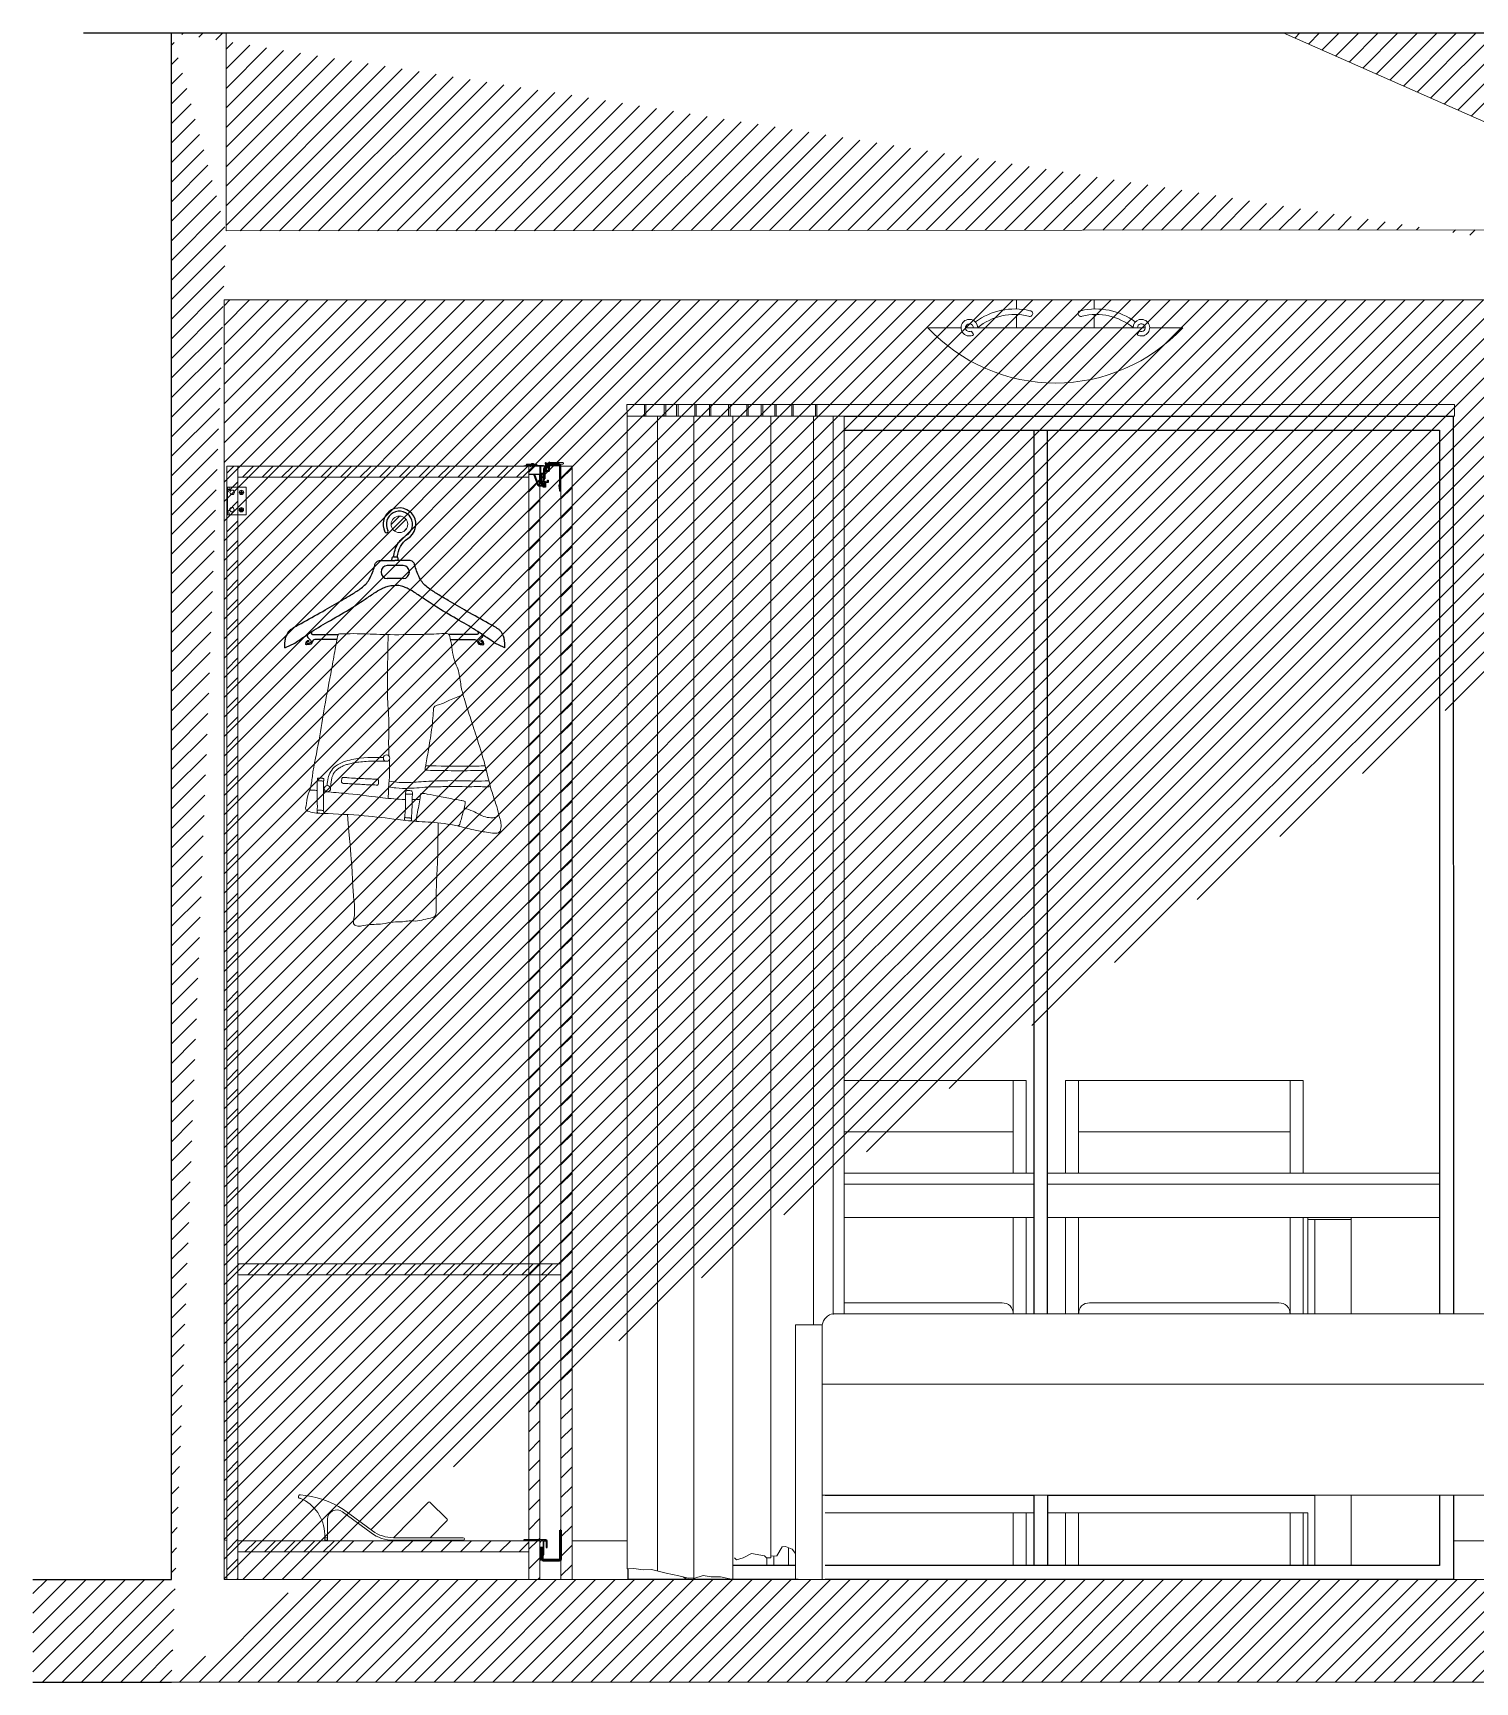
# Model space of a CAD drawing. Header units: inches. Extents: x 342 to 2540, y 601 to 2289.
# Drawn here: x 1249.9 to 1510.2, y 625.8 to 923.5 of the extents above; entities that cross this region are included whole.
import ezdxf

# ---------------------------------------------------------------- set-up
doc = ezdxf.new("R2010")
doc.units = ezdxf.units.IN
doc.header["$MEASUREMENT"] = 0
doc.layers.get('0').update_dxf_attribs({"color": 140})
for name, color, linetype, lineweight in [('A-DETL-MBND', 140, 'Continuous', 18), ('A-FURN', 8, 'Continuous', 18), ('battiscopa e pavimento', 6, 'Continuous', 13)]:
    doc.layers.add(name, color=color, linetype=linetype, lineweight=lineweight)
doc.layers.add('FINESTRE', color=4, linetype='Continuous')
pattern_1 = [(45, (-1029.14, -214.8806), (-1.767767, 1.767767), [])]

# ---------------------------------------------------------------- blocks, each defined once
blk = doc.blocks.new('cruccia 4521')
at = {"layer": '', "color": 0}
for p, q in [((5.6079, 81.3177), (5.5789, 81.3177)), ((5.6079, 81.2941), (5.5789, 81.2941)), ((5.5912, 81.2816), (5.5927, 81.2816)), ((5.5942, 81.2816), (5.5927, 81.2816)), ((5.4454, 81.1931), (5.4903, 81.1931)), ((5.4885, 81.1844), (5.4481, 81.1844)), ((5.7213, 81.1931), (5.6906, 81.1931)), ((5.6929, 81.1844), (5.7372, 81.1844)), ((5.74, 81.1931), (5.7213, 81.1931))]:
    blk.add_line(p, q, dxfattribs=at)
for points in [[(5.5705, 81.327), (5.5927, 81.327)], [(5.6149, 81.327), (5.5927, 81.327)]]:
    blk.add_lwpolyline(points, dxfattribs=at)
for centre, radius, start, end in [((5.601, 81.3921), 0.0296, 300.5941, 207.8432), ((5.601, 81.3921), 0.0236, 300.0419, 207.8432), ((5.5775, 81.3797), 0.003, 207.8432, 27.8432), ((5.5797, 81.3059), 0.0119, 93.9499, 266.0501), ((5.6071, 81.3059), 0.0119, 273.9499, 86.0501), ((5.4371, 81.1809), 0.000553, 185.6953, 22.612), ((5.7483, 81.1809), 0.000553, 157.388, 354.3047)]:
    blk.add_arc(centre, radius, start, end, dxfattribs=at)
blk.add_open_spline([(5.5907, 81.3331), (5.5909, 81.3351), (5.5918, 81.3415), (5.5944, 81.3505), (5.5992, 81.3599), (5.6054, 81.3664), (5.6103, 81.3699), (5.6128, 81.3717)], degree=3, knots=[0.00826449, 0.00826449, 0.00826449, 0.00826449, 0.01404297, 0.02770539, 0.03632232, 0.04524676, 0.0544397, 0.0544397, 0.0544397, 0.0544397], dxfattribs=at)
blk.add_open_spline([(5.5969, 81.3331), (5.5989, 81.347), (5.6038, 81.358), (5.6163, 81.3668)], degree=3, dxfattribs=at)
for points in [[(5.5995, 81.327), (5.5985, 81.3307), (5.5979, 81.3326), (5.5953, 81.3331), (5.5913, 81.3331), (5.589, 81.3329), (5.5881, 81.3322), (5.5871, 81.3293), (5.5865, 81.327)], [(5.4235, 81.2133), (5.4624, 81.235), (5.4963, 81.2548), (5.5155, 81.2661), (5.532, 81.2769), (5.5401, 81.2842), (5.5464, 81.2924), (5.5523, 81.3054), (5.5561, 81.3162), (5.558, 81.3222), (5.5629, 81.3262), (5.5705, 81.327)], [(5.7619, 81.2133), (5.7229, 81.235), (5.689, 81.2548), (5.6698, 81.2661), (5.6533, 81.2769), (5.6452, 81.2842), (5.639, 81.2924), (5.633, 81.3054), (5.6292, 81.3162), (5.6273, 81.3222), (5.6224, 81.3262), (5.6149, 81.327)], [(5.394, 81.1691), (5.4095, 81.1763), (5.4191, 81.1825), (5.4385, 81.1958), (5.472, 81.2159), (5.5102, 81.2384), (5.5371, 81.2558), (5.5549, 81.2676), (5.5683, 81.2756), (5.5763, 81.2791), (5.5854, 81.2814), (5.5912, 81.2816)], [(5.7913, 81.1691), (5.7758, 81.1763), (5.7663, 81.1825), (5.7468, 81.1958), (5.7133, 81.2159), (5.6752, 81.2384), (5.6482, 81.2558), (5.6304, 81.2676), (5.617, 81.2756), (5.6091, 81.2791), (5.5999, 81.2814), (5.5942, 81.2816)], [(5.394, 81.1691), (5.3945, 81.1809), (5.3961, 81.1882), (5.3991, 81.1949), (5.4018, 81.1995), (5.4056, 81.2028), (5.4235, 81.2133)], [(5.7913, 81.1691), (5.7908, 81.1809), (5.7892, 81.1882), (5.7862, 81.1949), (5.7835, 81.1995), (5.7797, 81.2028), (5.7619, 81.2133)], [(5.4481, 81.1844), (5.4453, 81.1831), (5.4433, 81.1793), (5.4408, 81.1758), (5.4363, 81.1749), (5.4322, 81.1754), (5.432, 81.1768), (5.4329, 81.1788), (5.4344, 81.1818), (5.436, 81.1826), (5.4373, 81.1818), (5.4376, 81.1811)], [(5.4361, 81.1942), (5.4342, 81.1908), (5.4355, 81.188), (5.4378, 81.1855), (5.4406, 81.1827), (5.4416, 81.1813), (5.4416, 81.1803), (5.4413, 81.1793), (5.4396, 81.1779), (5.4366, 81.1768), (5.4349, 81.1768), (5.4342, 81.1777), (5.4347, 81.1796), (5.4356, 81.1811), (5.4363, 81.1813), (5.4365, 81.1808)], [(5.4439, 81.1992), (5.4425, 81.1975), (5.4421, 81.1949), (5.4428, 81.1938), (5.4454, 81.1931)], [(5.7372, 81.1844), (5.74, 81.1831), (5.742, 81.1793), (5.7445, 81.1758), (5.749, 81.1749), (5.7531, 81.1754), (5.7533, 81.1768), (5.7525, 81.1788), (5.751, 81.1818), (5.7493, 81.1826), (5.748, 81.1818), (5.7477, 81.1811)], [(5.7414, 81.1992), (5.7428, 81.1975), (5.7432, 81.1949), (5.7425, 81.1938), (5.74, 81.1931)], [(5.7492, 81.1942), (5.7511, 81.1908), (5.7498, 81.188), (5.7475, 81.1855), (5.7448, 81.1827), (5.7437, 81.1813), (5.7437, 81.1803), (5.7441, 81.1793), (5.7457, 81.1779), (5.7487, 81.1768), (5.7505, 81.1768), (5.7512, 81.1777), (5.7506, 81.1796), (5.7498, 81.1811), (5.749, 81.1813), (5.7488, 81.1808)]]:
    blk.add_spline(points, degree=3, dxfattribs=at)
blk = doc.blocks.new('pantalone donna 6472')
at = {"color": 0}
for centre in [(5.5778, 80.9701), (5.4709, 80.9149)]:
    blk.add_circle(centre, 0.00582, dxfattribs=at)
for points in [[(5.4901, 81.1926), (5.485, 81.1666), (5.4785, 81.1305), (5.4659, 81.0627), (5.456, 81.0025), (5.4438, 80.937), (5.4397, 80.9138), (5.4355, 80.902), (5.4325, 80.884), (5.4318, 80.8776), (5.4378, 80.8738), (5.4637, 80.8701), (5.5371, 80.866), (5.5984, 80.8592), (5.6368, 80.8554), (5.658, 80.8543), (5.7055, 80.8477), (5.735, 80.8405), (5.7579, 80.8363), (5.7729, 80.8345), (5.7813, 80.8363), (5.7837, 80.8411), (5.7819, 80.8627), (5.7765, 80.8826), (5.7687, 80.9066), (5.7554, 80.9577), (5.7398, 81.0093), (5.7284, 81.0448), (5.7176, 81.0781), (5.7121, 81.1009), (5.7073, 81.1274), (5.6977, 81.1556), (5.6947, 81.1754), (5.692, 81.1893), (5.6908, 81.1928), (5.6884, 81.1943), (5.6775, 81.1949), (5.6392, 81.1934), (5.5767, 81.1931), (5.5313, 81.1946), (5.5058, 81.1946), (5.498, 81.1945), (5.4936, 81.1944), (5.4915, 81.194), (5.4905, 81.1935), (5.4901, 81.1926)], [(5.5819, 80.9742), (5.5815, 80.9958), (5.5818, 81.0358), (5.5794, 81.0833), (5.5794, 81.1209), (5.5803, 81.1789), (5.5806, 81.1931)], [(5.7159, 81.0842), (5.6912, 81.0744), (5.6713, 81.0661), (5.6634, 81.0622), (5.6624, 81.0603)], [(5.6624, 81.0603), (5.6614, 81.0422), (5.6561, 81.0012), (5.6504, 80.9687), (5.6479, 80.9545), (5.6475, 80.9504), (5.6477, 80.9485), (5.6484, 80.9481)], [(5.5772, 80.9643), (5.5587, 80.9648), (5.5409, 80.9641), (5.5279, 80.9629), (5.5182, 80.9613), (5.5091, 80.9592), (5.5022, 80.9572), (5.4964, 80.9544), (5.4903, 80.9508), (5.4858, 80.9469), (5.4827, 80.9431), (5.4805, 80.9387), (5.4789, 80.9335), (5.4775, 80.9258), (5.4769, 80.9189), (5.4766, 80.9161)], [(5.5807, 80.8974), (5.5813, 80.9138), (5.5822, 80.9285), (5.5832, 80.9392), (5.5829, 80.957), (5.5829, 80.9672)], [(5.6486, 80.9562), (5.6483, 80.9562), (5.6482, 80.9562), (5.6482, 80.9563)], [(5.6484, 80.9481), (5.6825, 80.9475), (5.729, 80.9475), (5.7496, 80.9478), (5.7544, 80.9478), (5.7579, 80.9482)], [(5.453, 80.9329), (5.4525, 80.9235), (5.4525, 80.9155), (5.4523, 80.9063), (5.4525, 80.8922), (5.4528, 80.8813), (5.4527, 80.8733), (5.4528, 80.8718)], [(5.4528, 80.93), (5.4531, 80.9292), (5.454, 80.929), (5.4556, 80.929), (5.4577, 80.9289), (5.4603, 80.9288), (5.462, 80.9287), (5.4635, 80.9287), (5.464, 80.929), (5.4643, 80.9294)], [(5.453, 80.9329), (5.4532, 80.9335), (5.454, 80.9338), (5.4551, 80.9338), (5.4585, 80.9337), (5.4612, 80.9336), (5.4626, 80.9335), (5.4636, 80.9334), (5.4641, 80.9333), (5.4644, 80.9329), (5.4645, 80.9326), (5.4644, 80.9322)], [(5.4965, 80.9286), (5.4966, 80.9303), (5.4969, 80.9324), (5.4973, 80.934), (5.498, 80.9349), (5.4995, 80.9352), (5.501, 80.9352), (5.5044, 80.935), (5.5073, 80.9347), (5.51, 80.9345)], [(5.5815, 80.9181), (5.5945, 80.9161), (5.6185, 80.9155), (5.6368, 80.9166), (5.6566, 80.9179), (5.6829, 80.9186), (5.7012, 80.9189), (5.7273, 80.9184), (5.745, 80.9186), (5.7573, 80.9184), (5.7652, 80.9185)], [(5.6215, 80.9112), (5.6175, 80.9114), (5.6157, 80.9114), (5.6134, 80.911), (5.6124, 80.9094), (5.6121, 80.9054), (5.6122, 80.899), (5.6122, 80.8902), (5.612, 80.8804), (5.6112, 80.872), (5.6106, 80.8653), (5.6104, 80.8622), (5.6103, 80.86), (5.6103, 80.8587), (5.6107, 80.8578)], [(5.6121, 80.9059), (5.6126, 80.9054), (5.6134, 80.9051), (5.6158, 80.9049), (5.6187, 80.9049), (5.621, 80.9048), (5.6223, 80.9048), (5.6235, 80.9049), (5.6241, 80.9052), (5.6244, 80.9055)], [(5.6215, 80.9112), (5.6234, 80.9103), (5.6244, 80.9045), (5.6242, 80.8979), (5.6241, 80.8898), (5.6236, 80.8779), (5.6231, 80.8693), (5.6229, 80.8643), (5.6227, 80.8608), (5.6225, 80.8581), (5.6222, 80.8572), (5.6217, 80.8566)], [(5.6319, 80.8558), (5.6314, 80.8568), (5.6316, 80.8605), (5.633, 80.8689), (5.636, 80.884), (5.6382, 80.8984), (5.6388, 80.9033), (5.6396, 80.906), (5.6421, 80.9064), (5.6512, 80.9051), (5.673, 80.9009), (5.6868, 80.8982), (5.7009, 80.8956), (5.7125, 80.8936), (5.7179, 80.8923), (5.7196, 80.8915), (5.7199, 80.8897), (5.7193, 80.885), (5.7161, 80.8731), (5.7138, 80.864), (5.7105, 80.8532), (5.7089, 80.8492), (5.7078, 80.8482), (5.7061, 80.8476)], [(5.4526, 80.8752), (5.453, 80.8757), (5.4557, 80.876), (5.4576, 80.8759), (5.4602, 80.8758), (5.4625, 80.8756), (5.4635, 80.8755), (5.4639, 80.8752), (5.4641, 80.875)], [(5.4528, 80.8718), (5.4529, 80.8712), (5.453, 80.8709), (5.4531, 80.8707)], [(5.4643, 80.872), (5.4644, 80.871), (5.4644, 80.8705), (5.4643, 80.8701)], [(5.6104, 80.8619), (5.611, 80.8626), (5.6135, 80.8625), (5.6163, 80.8623), (5.6196, 80.862), (5.6216, 80.8617), (5.6224, 80.8614), (5.6227, 80.8608)]]:
    blk.add_spline(points, degree=3, dxfattribs=at)
for points, knots in [([(5.5721, 80.971), (5.5534, 80.9717), (5.5341, 80.9714), (5.5051, 80.9652), (5.4951, 80.9625), (5.4789, 80.9504), (5.4741, 80.9418), (5.4713, 80.9296), (5.4709, 80.9251), (5.4705, 80.9207)], [0.0142902, 0.0142902, 0.0142902, 0.0142902, 0.1609663, 0.1609663, 0.2380579, 0.2380579, 0.2936447, 0.2936447, 0.3276009, 0.3276009, 0.3276009, 0.3276009]), ([(5.6486, 80.9562), (5.6733, 80.9557), (5.6979, 80.9552), (5.7321, 80.9556), (5.7428, 80.9558), (5.7532, 80.9559), (5.7543, 80.9559), (5.7559, 80.9561)], [0, 0, 0, 0, 0.195565, 0.195565, 0.2725681, 0.2725681, 0.2860361, 0.2860361, 0.2860361, 0.2860361]), ([(5.4644, 80.9322), (5.4636, 80.9179), (5.4636, 80.905), (5.4642, 80.8864), (5.4642, 80.8812), (5.4641, 80.8753), (5.4641, 80.8743), (5.4643, 80.872)], [0, 0, 0, 0, 0.1127995, 0.1127995, 0.1454514, 0.1454514, 0.1641049, 0.1641049, 0.1641049, 0.1641049]), ([(5.4965, 80.9286), (5.4964, 80.9279), (5.4965, 80.9267), (5.498, 80.9245), (5.5053, 80.9241), (5.5148, 80.9236), (5.5262, 80.9228), (5.5383, 80.9225), (5.5499, 80.9213), (5.5566, 80.9219), (5.562, 80.9209), (5.5633, 80.9236), (5.5634, 80.927), (5.5634, 80.9293), (5.5621, 80.9318), (5.5557, 80.9321), (5.5455, 80.9327), (5.5341, 80.933), (5.5249, 80.9334), (5.5171, 80.9338), (5.51, 80.9345), (5.51, 80.9345)], [0.39788, 0.39788, 0.39788, 0.39788, 0.4030485, 0.4078717, 0.4172428, 0.4457545, 0.4858859, 0.5177549, 0.5492183, 0.5699776, 0.5772164, 0.5843373, 0.5934984, 0.5988023, 0.602213, 0.6124513, 0.6278955, 0.6598082, 0.7038225, 0.7403402, 0.7404284, 0.7404284, 0.7404284, 0.7404284]), ([(5.5823, 80.9286), (5.5954, 80.9262), (5.6057, 80.9255), (5.6294, 80.9264), (5.6414, 80.9274), (5.6723, 80.9292), (5.6905, 80.9296), (5.7272, 80.9287), (5.7449, 80.9285), (5.7625, 80.9289), (5.7626, 80.9289), (5.7626, 80.9289)], [0, 0, 0, 0, 0.0964915, 0.0964915, 0.192983, 0.192983, 0.3360424, 0.3360424, 0.4791018, 0.4791018, 0.4792789, 0.4792789, 0.4792789, 0.4792789]), ([(5.4391, 80.9121), (5.4413, 80.9121), (5.4457, 80.9122), (5.4502, 80.9118), (5.4525, 80.9116)], [0, 0, 0, 0, 0.01743961, 0.03544694, 0.03544694, 0.03544694, 0.03544694]), ([(5.4637, 80.91), (5.476, 80.9083), (5.5103, 80.9065), (5.5574, 80.8997), (5.5947, 80.8958), (5.6101, 80.8953), (5.6123, 80.8952)], [0.0654381, 0.0654381, 0.0654381, 0.0654381, 0.1633515, 0.3374719, 0.4421214, 0.4595654, 0.4595654, 0.4595654, 0.4595654]), ([(5.5073, 80.8681), (5.5149, 80.778), (5.5163, 80.7547), (5.5175, 80.7175), (5.5221, 80.6919), (5.5167, 80.671), (5.5264, 80.665), (5.5444, 80.6713), (5.5669, 80.6687), (5.5886, 80.675), (5.6049, 80.674), (5.6194, 80.6769), (5.6338, 80.6749), (5.6474, 80.6795), (5.6575, 80.6813), (5.6671, 80.6842), (5.6673, 80.7099), (5.6674, 80.7367), (5.6692, 80.7732), (5.6703, 80.7942), (5.6701, 80.8054), (5.6711, 80.8533)], [0, 0, 0, 0, 0.0511354, 0.1008707, 0.1562604, 0.1725212, 0.1759664, 0.2027449, 0.2458503, 0.2739758, 0.2978896, 0.315199, 0.337182, 0.3587443, 0.3754351, 0.3827135, 0.3984621, 0.4681729, 0.5111839, 0.5520353, 0.5591946, 0.5591946, 0.5591946, 0.5591946]), ([(5.718, 80.88), (5.7234, 80.8782), (5.7365, 80.8738), (5.752, 80.8638), (5.7669, 80.8618), (5.7758, 80.8629), (5.7806, 80.8678)], [0.0023843, 0.0023843, 0.0023843, 0.0023843, 0.0468986, 0.1121971, 0.1456227, 0.1627668, 0.1627668, 0.1627668, 0.1627668])]:
    blk.add_open_spline(points, degree=3, knots=knots, dxfattribs=at)
blk.add_open_spline([(5.6242, 80.8951), (5.6287, 80.8951), (5.6332, 80.8951), (5.6377, 80.8951)], degree=3, dxfattribs=at)

msp = doc.modelspace()

# ---------------------------------------------------------------- hatches: boundary and pattern name
h = msp.add_hatch()
h.set_pattern_fill('ANSI31', color=1, scale=20)
edge = h.paths.add_edge_path()
edge.add_line((1513.95, 923.54), (1593.23, 888.06))
edge.add_line((1475.62, 923.54), (1513.95, 923.54))
edge.add_line((1475.62, 923.54), (1555.79, 888.06))
edge.add_line((1284.77, 887.8), (1555.79, 888.06))
edge.add_line((1274.92, 923.54), (1284.77, 923.54))
edge.add_line((1284.77, 887.8), (1284.77, 923.54))
edge.add_line((1274.92, 625.84), (1274.92, 923.54))
edge.add_line((1584.52, 875.34), (1284.42, 875.34))
edge.add_line((1284.42, 644.34), (1284.42, 875.34))
edge.add_line((1284.42, 644.34), (1584.52, 644.34))
edge.add_line((1601.93, 625.84), (1274.92, 625.84))
edge.add_line((1601.93, 875.34), (1601.93, 625.84))
edge.add_line((1584.52, 875.34), (1584.52, 644.34))
edge.add_line((1593.23, 875.34), (1593.23, 888.06))
edge.add_line((1601.93, 875.34), (1593.23, 875.34))
h = msp.add_hatch()
h.set_pattern_fill('ANSI31', color=1, scale=20)
h.paths.add_polyline_path([(1274.92, 644.34), (1249.92, 644.34), (1249.92, 625.84), (1274.92, 625.84)])
at = {"layer": 'A-FURN'}
h = msp.add_hatch(dxfattribs=at)
h.set_pattern_fill('ANSI31', color=256, scale=20)
h.set_pattern_definition(pattern_1)
h.paths.add_polyline_path([(1286.92, 845.34), (1284.92, 845.34), (1284.92, 644.34), (1286.92, 644.34)])
h = msp.add_hatch(dxfattribs=at)
h.set_pattern_fill('ANSI31', color=256, scale=20)
h.set_pattern_definition(pattern_1)
h.paths.add_polyline_path([(1339.43, 843.34), (1339.43, 845.34), (1286.92, 845.34), (1286.92, 843.34)])
h = msp.add_hatch(dxfattribs=at)
h.set_pattern_fill('ANSI31', color=256, scale=20)
h.set_pattern_definition([(45, (-1034.9323, -214.8807), (-1.767767, 1.767767), [])])
edge = h.paths.add_edge_path()
edge.add_line((1341.43, 845.34), (1339.43, 845.34))
edge.add_line((1339.43, 845.34), (1339.43, 651.54))
edge.add_spline(control_points=[(1339.43, 651.54), (1340.02, 651.54), (1340.8, 651.54), (1341.43, 651.54)], knot_values=[7.339378, 7.339378, 7.339378, 7.339378, 7.688537, 7.688537, 7.688537, 7.688537], degree=3, periodic=0)
edge.add_line((1341.43, 651.54), (1341.43, 845.34))
h = msp.add_hatch(dxfattribs=at)
h.set_pattern_fill('ANSI31', color=256, scale=20)
h.set_pattern_definition([(45, (-1034.933, -214.8806), (-1.767767, 1.767767), [])])
h.paths.add_polyline_path([(1345.22, 644.34), (1347.22, 644.34), (1347.22, 845.34), (1345.22, 845.34)])
h = msp.add_hatch(dxfattribs=at)
h.set_pattern_fill('ANSI31', color=256, scale=10)
h.set_pattern_definition([(45, (-740.9865, -214.8806), (-0.8838835, 0.8838835), [])])
h.paths.add_polyline_path([(1317.57, 834.84, 1), (1314.57, 834.84, 1)])
h = msp.add_hatch(dxfattribs=at)
h.set_pattern_fill('ANSI31', color=256, scale=20)
h.set_pattern_definition(pattern_1)
h.paths.add_polyline_path([(1345.22, 701.34), (1286.92, 701.34), (1286.92, 699.34), (1345.22, 699.34)])
h = msp.add_hatch(dxfattribs=at)
h.set_pattern_fill('ANSI31', color=256, scale=20)
h.set_pattern_definition(pattern_1)
h.paths.add_polyline_path([(1286.92, 651.34), (1286.92, 649.34), (1339.43, 649.34), (1339.43, 651.34), (1344.3, 651.34)])
h = msp.add_hatch(dxfattribs=at)
h.set_pattern_fill('ANSI31', color=256, scale=20)
h.set_pattern_definition([(45, (-1034.933, -214.8806), (-1.767767, 1.767767), [])])
h.paths.add_polyline_path([(1339.43, 644.34), (1341.43, 644.34), (1341.43, 651.34), (1339.43, 651.34)])

# ---------------------------------------------------------------- linework, layer by layer
at = {"color": 191}
msp.add_line((1259.05, 923.54), (1571.93, 923.54), dxfattribs=at)
for p, q in [((1274.92, 644.34), (1274.92, 923.54)), ((1249.92, 644.34), (1274.92, 644.34)), ((1249.92, 625.84), (1274.92, 625.84))]:
    msp.add_line(p, q)
at = {"layer": 'A-DETL-MBND'}
for p, q in [((1284.77, 887.8), (1284.77, 923.54)), ((1475.62, 923.54), (1555.79, 888.06)), ((1284.77, 887.8), (1555.79, 888.06)), ((1584.52, 875.34), (1284.42, 875.34)), ((1284.42, 644.34), (1584.52, 644.34)), ((1284.42, 644.34), (1584.52, 644.34)), ((1584.52, 625.84), (1274.92, 625.84))]:
    msp.add_line(p, q, dxfattribs=at)
msp.add_lwpolyline([(1284.42, 644.34), (1284.42, 875.34)], dxfattribs=at)
at = {"layer": 'A-FURN'}
for p, q in [((1427.47, 873.71), (1427.47, 875.34)), ((1427.47, 875.34), (1441.47, 875.34)), ((1441.47, 873.71), (1441.47, 875.34)), ((1427.47, 870.34), (1427.47, 872.71)), ((1441.47, 870.34), (1441.47, 872.71)), ((1411.47, 870.34), (1417.45, 870.34)), ((1418.25, 870.34), (1450.7, 870.34)), ((1451.5, 870.34), (1457.47, 870.34)), ((1357.14, 856.5), (1506.5, 856.5)), ((1357.2, 854.39), (1357.14, 856.5)), ((1506.5, 856.5), (1506.5, 854.39)), ((1506.5, 854.39), (1357.2, 854.39)), ((1362.66, 854.39), (1362.66, 645.91)), ((1369.2, 854.39), (1369.2, 644.65)), ((1376.24, 854.39), (1376.24, 644.34)), ((1383.11, 854.39), (1383.11, 648.27)), ((1390.84, 854.39), (1390.84, 690.34)), ((1339.69, 845.49), (1338.89, 845.49)), ((1338.89, 845.49), (1338.89, 845.35)), ((1339.01, 845.49), (1339.01, 845.72)), ((1339.01, 845.72), (1339.95, 845.72)), ((1340.05, 845.59), (1340.05, 845.57)), ((1340.16, 845.59), (1340.16, 845.46)), ((1340.23, 845.72), (1340.67, 845.72)), ((1342.41, 845.78), (1342.41, 845.32)), ((1342.99, 845.88), (1342.53, 845.88)), ((1344.61, 845.88), (1344.67, 845.88)), ((1344.86, 845.68), (1345.54, 845.68)), ((1286.92, 644.34), (1286.92, 845.34)), ((1339.43, 644.34), (1339.43, 845.34)), ((1341.43, 845.35), (1341.43, 841.81)), ((1342.41, 844.89), (1342.41, 844.97)), ((1284.92, 841.14), (1284.92, 841.54)), ((1285.02, 841.54), (1285.02, 836.54)), ((1285.32, 841.14), (1285.02, 841.14)), ((1285.32, 841.54), (1285.32, 841.14)), ((1287.55, 840.6), (1287.55, 840.6)), ((1345.22, 840.8), (1345.04, 840.8)), ((1285.32, 836.94), (1285.02, 836.94)), ((1285.32, 836.54), (1285.32, 836.94)), ((1285.32, 836.54), (1285.32, 836.94)), ((1287.52, 837.47), (1287.52, 837.47)), ((1396.35, 717.73), (1430.57, 717.73)), ((1433.08, 717.73), (1503.82, 717.73)), ((1396.35, 715.72), (1430.57, 715.72)), ((1433.08, 715.72), (1503.82, 715.72)), ((1396.35, 709.72), (1430.57, 709.72)), ((1433.09, 709.72), (1503.82, 709.72)), ((1487.85, 709.36), (1487.85, 709.72)), ((1286.92, 701.34), (1345.22, 701.34)), ((1286.92, 699.34), (1345.22, 699.34)), ((1438.66, 694.35), (1438.66, 692.34)), ((1474.84, 694.28), (1440.66, 694.28)), ((1575.66, 679.59), (1392.4, 679.59)), ((1321.34, 658.32), (1314.97, 651.89)), ((1324.69, 655.24), (1321.58, 658.32)), ((1392.4, 659.59), (1575.66, 659.59)), ((1303.08, 651.44), (1303.08, 655.23)), ((1305.77, 656.59), (1310.96, 652.76)), ((1305.99, 656.99), (1311.22, 653.13)), ((1324.69, 655), (1321.62, 651.89)), ((1302.59, 652.5), (1302.59, 651.44)), ((1286.92, 651.34), (1339.43, 651.34)), ((1339.43, 649.34), (1286.92, 649.34)), ((1303.08, 651.86), (1302.59, 651.86)), ((1303.08, 651.44), (1302.59, 651.44)), ((1327.59, 651.89), (1314.97, 651.89)), ((1327.59, 651.44), (1314.97, 651.44)), ((1338.51, 651.54), (1338.51, 651.34)), ((1341.43, 651.34), (1338.51, 651.34)), ((1341.43, 651.34), (1341.43, 647.8)), ((1341.58, 651.34), (1342.02, 651.34)), ((1379.64, 649.04), (1378.1, 648.27)), ((1381.96, 648.65), (1379.64, 649.04)), ((1385.75, 650.31), (1386.98, 649.82)), ((1386.98, 649.82), (1387.54, 649.03)), ((1387.54, 649.03), (1387.56, 649.03)), ((1345.22, 648.09), (1345.22, 647.76)), ((1376.94, 647.88), (1376.55, 648.27)), ((1378.1, 648.27), (1376.94, 647.88)), ((1382.35, 648.27), (1381.96, 648.65)), ((1383.11, 648.27), (1382.35, 648.27)), ((1370.89, 645.1), (1369.19, 644.53)), ((1372.34, 644.86), (1370.89, 645.1)), ((1374.04, 644.86), (1372.34, 644.86)), ((1376.24, 644.34), (1374.04, 644.86))]:
    msp.add_line(p, q, dxfattribs=at)
at = {"layer": 'A-FURN', "lineweight": 0}
for p, q in [((1343.36, 845.49), (1343.39, 845.41)), ((1343.56, 845.41), (1343.56, 845.49)), ((1343.76, 845.42), (1343.76, 845.49)), ((1343.96, 845.49), (1343.92, 845.42)), ((1343.39, 845.41), (1343.56, 845.41)), ((1343.92, 845.42), (1343.76, 845.42)), ((1480.03, 692.34), (1480.03, 709.36)), ((1480.03, 709.36), (1481.3, 709.36)), ((1481.3, 709.36), (1481.3, 692.34)), ((1481.3, 709.36), (1487.85, 709.36)), ((1487.85, 709.36), (1487.85, 692.34)), ((1481.3, 659.49), (1481.3, 656.4)), ((1487.85, 659.49), (1487.85, 656.4)), ((1436.3, 646.85), (1436.3, 656.4)), ((1438.66, 656.4), (1438.66, 646.85)), ((1438.66, 656.4), (1438.66, 646.85)), ((1476.84, 656.4), (1476.84, 646.85)), ((1479.21, 646.85), (1479.21, 656.4)), ((1479.21, 656.4), (1479.21, 646.85)), ((1480.03, 656.4), (1479.31, 656.4)), ((1479.31, 656.4), (1480.03, 656.4)), ((1480.03, 646.85), (1480.03, 656.4)), ((1481.3, 656.4), (1481.3, 646.85)), ((1487.85, 656.4), (1487.85, 646.85)), ((1386.31, 646.85), (1386.31, 650.09)), ((1383.68, 646.85), (1383.68, 648.6)), ((1382.4, 644.34), (1383.68, 644.34)), ((1481.3, 644.34), (1480.03, 644.34)), ((1487.85, 644.34), (1481.3, 644.34))]:
    msp.add_line(p, q, dxfattribs=at)
at = {"layer": 'A-FURN', "lineweight": 25}
for p, q in [((1340.13, 845.35), (1338.52, 845.35)), ((1341.43, 843.84), (1339.43, 843.84)), ((1341.35, 843.84), (1341.35, 841.81)), ((1341.55, 845.34), (1341.55, 842.73)), ((1342.32, 842.38), (1342.13, 842.38))]:
    msp.add_line(p, q, dxfattribs=at)
at = {"layer": 'A-FURN'}
for points in [[(1360.28, 856.5), (1360.53, 856.5), (1360.53, 854.39), (1360.28, 854.39)], [(1363.87, 856.5), (1364.13, 856.5), (1364.13, 854.39), (1363.87, 854.39)], [(1366.11, 856.5), (1366.37, 856.5), (1366.37, 854.39), (1366.11, 854.39)], [(1369.37, 856.5), (1369.63, 856.5), (1369.63, 854.39), (1369.37, 854.39)], [(1372.02, 856.5), (1372.28, 856.5), (1372.28, 854.39), (1372.02, 854.39)], [(1375.49, 856.5), (1375.74, 856.5), (1375.74, 854.39), (1375.49, 854.39)], [(1378.75, 856.5), (1379, 856.5), (1379, 854.39), (1378.75, 854.39)], [(1381.39, 856.5), (1381.65, 856.5), (1381.65, 854.39), (1381.39, 854.39)], [(1383.84, 856.5), (1384.09, 856.5), (1384.09, 854.39), (1383.84, 854.39)], [(1386.9, 856.5), (1387.15, 856.5), (1387.15, 854.39), (1386.9, 854.39)], [(1391.17, 856.5), (1391.43, 856.5), (1391.43, 854.39), (1391.17, 854.39)], [(1286.92, 845.34), (1339.43, 845.34), (1339.43, 843.34), (1286.92, 843.34)], [(1345.22, 644.34), (1345.22, 845.34), (1347.22, 845.34), (1347.22, 644.34)], [(1287.28, 840.67), (1287.28, 840.53), (1287.48, 840.53), (1287.62, 840.67), (1287.83, 840.67), (1287.83, 840.53), (1287.62, 840.53), (1287.48, 840.67)], [(1287.24, 837.54), (1287.24, 837.4), (1287.45, 837.4), (1287.59, 837.54), (1287.8, 837.54), (1287.8, 837.4), (1287.59, 837.4), (1287.45, 837.54)], [(1387.57, 690.34), (1387.56, 644.34), (1392.4, 644.34), (1392.4, 674.84), (1392.4, 690.34)]]:
    msp.add_lwpolyline(points, close=True, dxfattribs=at)
for points in [[(1357.2, 854.39), (1357.2, 646.29), (1358.38, 646.36), (1360.08, 646.08), (1361.59, 646.17), (1364.23, 645.51), (1366.5, 645.04), (1368.2, 644.57), (1369.2, 644.65), (1369.19, 644.53), (1369.02, 644.43), (1368.38, 644.39), (1368.04, 644.4), (1367.69, 644.54), (1367.27, 644.82)], [(1394.38, 854.39), (1394.38, 692.2)], [(1396.34, 854.39), (1396.35, 692.34)], [(1341.43, 651.54), (1341.43, 845.34), (1284.92, 845.34), (1284.92, 644.34), (1341.43, 644.34), (1341.43, 651.34)], [(1284.92, 836.54), (1285.12, 836.54), (1285.42, 836.54), (1288.39, 836.54), (1288.39, 841.54), (1284.92, 841.54)], [(1287.48, 840.67), (1287.48, 840.88), (1287.62, 840.88), (1287.62, 840.67)], [(1287.62, 840.53), (1287.62, 840.32), (1287.48, 840.32), (1287.48, 840.53)], [(1287.45, 837.54), (1287.45, 837.75), (1287.59, 837.75), (1287.59, 837.54)], [(1287.59, 837.4), (1287.59, 837.19), (1287.45, 837.19), (1287.45, 837.4)], [(1426.84, 725.18), (1426.84, 734.46), (1396.34, 734.46)], [(1476.84, 725.18), (1476.84, 734.46), (1438.66, 734.46), (1438.66, 725.18), (1476.84, 725.18)], [(1396.34, 725.18), (1426.84, 725.18)], [(1424.84, 694.28), (1396.35, 694.28)], [(1385.75, 650.31), (1385.17, 650.26), (1384.22, 648.64), (1383.11, 648.55)]]:
    msp.add_lwpolyline(points, dxfattribs=at)
at = {"layer": 'A-FURN', "lineweight": 35}
for points in [[(1342.88, 845.77), (1342.88, 845.67)], [(1344.37, 845.88), (1342.99, 845.88)], [(1343.1, 845.95), (1343.1, 845.92)], [(1343.21, 845.78), (1344.37, 845.78)], [(1344.61, 845.88), (1344.37, 845.88)], [(1344.37, 845.78), (1344.62, 845.78)], [(1344.6, 845.87), (1344.6, 845.81)], [(1344.62, 845.78), (1344.77, 845.68)], [(1344.71, 845.96), (1344.71, 845.92)], [(1342.11, 843.42), (1342, 843.42)], [(1342, 843.13), (1342.12, 843.13)], [(1342.41, 844.89), (1342.41, 844.51)], [(1342.43, 844.49), (1342.59, 844.49)], [(1342.44, 844.91), (1342.56, 844.91)], [(1342.84, 845.09), (1342.49, 845.09)], [(1342.58, 844.89), (1342.58, 844.51)], [(1342.59, 844.49), (1342.62, 844.49)], [(1342.62, 844.49), (1343.03, 844.49)], [(1342.88, 845.43), (1342.88, 845.13)], [(1343.02, 844.49), (1343.07, 844.49)], [(1343.07, 844.49), (1343.09, 844.49)], [(1343.1, 844.51), (1343.1, 845.46)], [(1345.02, 841.93), (1344.93, 841.93), (1344.94, 841.33), (1345.02, 841.33)]]:
    msp.add_lwpolyline(points, dxfattribs=at)
at = {"layer": 'A-FURN', "lineweight": 0}
for points in [[(1426.84, 717.73), (1426.84, 734.46), (1429.21, 734.46), (1429.21, 717.73)], [(1436.3, 717.73), (1436.3, 734.46), (1438.66, 734.46)], [(1436.3, 717.73), (1436.3, 734.46), (1438.66, 734.46), (1438.66, 717.73)], [(1476.84, 717.73), (1476.84, 734.46), (1479.21, 734.46), (1479.21, 717.73)], [(1426.84, 692.34), (1426.84, 692.98), (1426.84, 709.72)], [(1429.21, 709.72), (1429.21, 692.98), (1429.21, 692.34)], [(1436.3, 692.98), (1436.3, 709.72)], [(1436.3, 692.34), (1436.3, 709.72)], [(1438.66, 709.72), (1438.66, 692.98), (1438.66, 692.34)], [(1476.84, 692.34), (1476.84, 692.98), (1476.84, 709.72)], [(1479.21, 709.72), (1479.21, 692.98), (1479.21, 692.34)], [(1480.03, 709.72), (1480.03, 709.36)], [(1476.76, 659.49), (1438.76, 659.49)], [(1426.84, 646.85), (1426.84, 656.4)], [(1429.21, 656.4), (1429.21, 646.85)], [(1429.21, 656.4), (1429.21, 646.85)], [(1382.4, 648.27), (1382.4, 646.85)]]:
    msp.add_lwpolyline(points, dxfattribs=at)
at = {"layer": 'A-FURN'}
msp.add_lwpolyline([(1575.66, 692.34), (1394.4, 692.34, 0.321067), (1392.4, 690.34)], format="xyb", dxfattribs=at)
at = {"layer": 'A-FURN', "lineweight": 0}
for points in [[(1392.9, 659.49), (1430.58, 659.49)], [(1433.09, 659.49), (1479.31, 659.49)], [(1479.31, 659.49), (1481.3, 659.49)], [(1392.9, 656.4), (1430.58, 656.4)], [(1479.31, 656.4), (1433.09, 656.4)]]:
    msp.add_lwpolyline(points, close=True, dxfattribs=at)
at = {"layer": 'A-FURN', "lineweight": 25}
for points in [[(1341.43, 651.15), (1341.58, 651.15)], [(1342.02, 650.12), (1341.43, 650.12)], [(1341.58, 651.15), (1341.58, 651.34)], [(1341.58, 649.98), (1342.02, 649.98)], [(1342.02, 651.34), (1342.02, 650.12)]]:
    msp.add_lwpolyline(points, dxfattribs=at)
at = {"layer": 'A-FURN'}
for centre, radius in [((1285.87, 840.61), 0.401), ((1287.55, 840.6), 0.401), ((1285.83, 837.48), 0.401), ((1287.52, 837.47), 0.401), ((1316.07, 834.84), 1.5)]:
    msp.add_circle(centre, radius, dxfattribs=at)
for centre, radius, start, end in [((1427.13, 861.82), 11.9, 76.7103, 126.6028), ((1427.14, 862.15), 10.58, 76.322, 129.2418), ((1429.87, 872.89), 0.514, 243.4206, 90), ((1439.08, 872.89), 0.514, 90, 296.5794), ((1441.81, 861.82), 11.9, 53.3972, 103.2897), ((1441.81, 862.15), 10.58, 50.7582, 103.678), ((1434.47, 891.79), 31.45, 223.0029, 316.9971), ((1418.95, 870.34), 1.5, 0, 300.8093), ((1418.95, 870.34), 0.7, 0, 300.8093), ((1441.95, 883.18), 26.34, 210.7004, 212.4408), ((1450, 870.34), 1.5, 239.1907, 180), ((1427, 883.18), 26.34, 327.5592, 329.2996), ((1450, 870.34), 0.7, 239.1907, 180), ((1342.44, 844.88), 0.0232, 86.344, 160.6601), ((1424.96, 692.39), 1.89, 356.5735, 93.4265), ((1440.55, 692.39), 1.89, 86.5735, 183.4265), ((1474.95, 692.39), 1.89, 356.5735, 93.4265), ((1298.15, 659.32), 0.32, 81.2949, 270), ((1296.91, 643.06), 16.63, 56.9104, 85.731), ((1295.37, 652.34), 7.22, 1.3436, 67.394), ((1321.46, 658.2), 0.169, 45.3036, 135.3036), ((1304.77, 655.23), 1.69, 53.5742, 180), ((1324.57, 655.12), 0.169, 315.3036, 45.3036), ((1314.97, 658.21), 6.77, 233.5742, 270), ((1314.97, 658.21), 6.32, 233.5742, 270), ((1327.59, 651.67), 0.225, 270, 90)]:
    msp.add_arc(centre, radius, start, end, dxfattribs=at)
at = {"layer": 'A-FURN', "lineweight": 35}
for points in [[(1339.91, 845.7), (1339.91, 845.7), (1339.77, 845.56), (1339.69, 845.49)], [(1339.72, 845.36), (1339.72, 845.36), (1340, 845.65), (1340, 845.65)], [(1339.95, 845.72), (1339.93, 845.72), (1339.92, 845.71), (1339.91, 845.7)], [(1340.23, 845.72), (1340.23, 845.72), (1339.95, 845.72), (1339.95, 845.72)], [(1340, 845.65), (1340, 845.65), (1340.18, 845.65), (1340.18, 845.65)], [(1340.18, 845.65), (1340.18, 845.65), (1340.18, 845.49), (1340.18, 845.49)], [(1340.28, 845.66), (1340.28, 845.69), (1340.26, 845.72), (1340.23, 845.72)], [(1340.28, 845.49), (1340.28, 845.49), (1340.28, 845.66), (1340.28, 845.66)], [(1340.69, 845.57), (1340.69, 845.57), (1340.39, 845.46), (1340.39, 845.46)], [(1340.67, 845.72), (1340.68, 845.71), (1340.7, 845.7), (1340.72, 845.7)], [(1340.73, 845.6), (1340.72, 845.58), (1340.69, 845.57), (1340.69, 845.57)], [(1340.72, 845.7), (1340.76, 845.68), (1340.74, 845.61), (1340.73, 845.6)], [(1342.53, 845.88), (1342.47, 845.88), (1342.42, 845.84), (1342.41, 845.78)], [(1342.85, 845.67), (1342.72, 845.67), (1342.57, 845.58), (1342.5, 845.47)], [(1342.66, 845.38), (1342.69, 845.43), (1342.79, 845.49), (1342.85, 845.49)], [(1344.85, 845.68), (1344.85, 845.68), (1342.85, 845.67), (1342.85, 845.67)], [(1342.85, 845.49), (1342.85, 845.49), (1344.85, 845.5), (1344.85, 845.5)], [(1342.99, 845.88), (1342.93, 845.88), (1342.88, 845.83), (1342.88, 845.77)], [(1343.06, 845.88), (1343.08, 845.88), (1343.1, 845.9), (1343.1, 845.92)], [(1343.13, 845.99), (1343.12, 845.99), (1343.1, 845.98), (1343.1, 845.95)], [(1344.61, 845.88), (1344.61, 845.88), (1344.6, 845.87), (1344.6, 845.87)], [(1344.6, 845.81), (1344.6, 845.8), (1344.61, 845.79), (1344.62, 845.78)], [(1344.67, 845.88), (1344.69, 845.88), (1344.71, 845.9), (1344.71, 845.92)], [(1344.75, 846), (1344.73, 845.99), (1344.71, 845.98), (1344.71, 845.96)], [(1345.22, 845.34), (1345.19, 845.49), (1344.99, 845.68), (1344.85, 845.68)], [(1344.85, 845.5), (1344.89, 845.5), (1345.01, 845.39), (1345.01, 845.34)], [(1339.68, 845.35), (1339.69, 845.35), (1339.71, 845.35), (1339.72, 845.36)], [(1342.22, 844.99), (1342.16, 844.89), (1342.11, 844.73), (1342.11, 844.61)], [(1342.11, 844.61), (1342.11, 844.61), (1342.12, 843.03), (1342.12, 843.03)], [(1342.12, 843.03), (1342.12, 843.03), (1342.3, 843.03), (1342.3, 843.03)], [(1342.5, 845.47), (1342.5, 845.47), (1342.22, 844.99), (1342.22, 844.99)], [(1342.29, 844.61), (1342.29, 844.69), (1342.33, 844.83), (1342.37, 844.9)], [(1342.3, 843.03), (1342.3, 843.03), (1342.29, 844.61), (1342.29, 844.61)], [(1342.37, 844.9), (1342.37, 844.9), (1342.66, 845.38), (1342.66, 845.38)], [(1342.41, 844.51), (1342.41, 844.5), (1342.42, 844.49), (1342.43, 844.49)], [(1342.58, 844.89), (1342.58, 844.9), (1342.57, 844.91), (1342.56, 844.91)], [(1342.58, 844.51), (1342.58, 844.5), (1342.59, 844.49), (1342.59, 844.49)], [(1342.84, 845.09), (1342.84, 845.09), (1342.84, 845.09), (1342.85, 845.09)], [(1342.87, 845.1), (1342.87, 845.11), (1342.88, 845.12), (1342.88, 845.13)], [(1343.09, 844.49), (1343.1, 844.49), (1343.1, 844.5), (1343.1, 844.51)], [(1345.01, 845.34), (1345.01, 845.34), (1345.04, 840.8), (1345.04, 840.8)]]:
    msp.add_open_spline(points, degree=3, dxfattribs=at)
at = {"layer": 'A-FURN', "lineweight": 25}
for points, knots in [([(1340.05, 845.59), (1340.05, 845.62), (1340.08, 845.65), (1340.11, 845.65), (1340.14, 845.65), (1340.16, 845.62), (1340.16, 845.59)], [3, 3, 3, 3, 4, 4, 4, 5, 5, 5, 5]), ([(1341.55, 842.73), (1341.53, 842.57), (1341.78, 842.51), (1341.78, 842.51), (1341.78, 842.51), (1342.02, 842.53), (1342.01, 842.62)], [0, 0, 0, 0, 1, 1, 1, 2, 2, 2, 2]), ([(1342.13, 842.73), (1342.13, 842.73), (1342.13, 842.76), (1342.13, 842.76), (1342.13, 842.79), (1342.1, 842.81), (1342.07, 842.81), (1342.04, 842.81), (1342.01, 842.79), (1342.01, 842.76), (1342.01, 842.76), (1342.01, 842.62), (1342.01, 842.62)], [0, 0, 0, 0, 1, 1, 1, 2, 2, 2, 3, 3, 3, 4, 4, 4, 4]), ([(1342.02, 845.46), (1342.05, 845.46), (1342.08, 845.43), (1342.08, 845.4), (1342.08, 845.37), (1342.05, 845.35), (1342.02, 845.35)], [7, 7, 7, 7, 8, 8, 8, 9, 9, 9, 9]), ([(1342.79, 842.62), (1342.79, 842.62), (1342.79, 842.75), (1342.79, 842.75), (1342.79, 842.78), (1342.82, 842.81), (1342.85, 842.81), (1342.88, 842.81), (1342.9, 842.78), (1342.9, 842.75), (1342.9, 842.75), (1342.9, 842.43), (1342.9, 842.43), (1342.9, 842.4), (1342.88, 842.38), (1342.85, 842.38), (1342.85, 842.38), (1342.43, 842.38), (1342.43, 842.38)], [0, 0, 0, 0, 1, 1, 1, 2, 2, 2, 3, 3, 3, 4, 4, 4, 5, 5, 5, 6, 6, 6, 6]), ([(1342.13, 842.38), (1342.13, 842.38), (1342.13, 842.28), (1342.13, 842.28), (1342.13, 842.25), (1342.1, 842.23), (1342.07, 842.23), (1342.04, 842.23), (1342.01, 842.25), (1342.01, 842.28), (1342.01, 842.28), (1342.01, 842.38), (1342.01, 842.38)], [0, 0, 0, 0, 1, 1, 1, 2, 2, 2, 3, 3, 3, 4, 4, 4, 4]), ([(1342.43, 842.38), (1342.43, 842.38), (1342.43, 841.58), (1342.43, 841.58), (1342.43, 841.55), (1342.41, 841.52), (1342.38, 841.52), (1342.38, 841.52), (1342.07, 841.52), (1342.07, 841.52), (1342.04, 841.52), (1342.02, 841.55), (1342.02, 841.58), (1342.02, 841.58), (1342.02, 841.7), (1342.02, 841.7), (1342.02, 841.73), (1342.04, 841.76), (1342.07, 841.76), (1342.1, 841.76), (1342.13, 841.73), (1342.13, 841.7), (1342.13, 841.7), (1342.13, 841.64), (1342.13, 841.64), (1342.13, 841.64), (1342.32, 841.64), (1342.32, 841.64), (1342.32, 841.64), (1342.32, 842.38), (1342.32, 842.38)], [0, 0, 0, 0, 1, 1, 1, 2, 2, 2, 3, 3, 3, 4, 4, 4, 5, 5, 5, 6, 6, 6, 7, 7, 7, 8, 8, 8, 9, 9, 9, 10, 10, 10, 10]), ([(1342.02, 649.98), (1342.02, 649.98), (1342.02, 648.84), (1342.02, 648.84), (1342.02, 648.81), (1342.05, 648.78), (1342.08, 648.78), (1342.12, 648.78), (1342.15, 648.81), (1342.15, 648.84), (1342.15, 648.84), (1342.15, 651.34), (1342.15, 651.34)], [0, 0, 0, 0, 1, 1, 1, 2, 2, 2, 3, 3, 3, 4, 4, 4, 4]), ([(1342.58, 650.15), (1342.58, 650.1), (1342.62, 650.11), (1342.67, 650.11), (1342.72, 650.11), (1342.76, 650.15), (1342.76, 650.2)], [3, 3, 3, 3, 4, 4, 4, 5, 5, 5, 5])]:
    msp.add_open_spline(points, degree=3, knots=knots, dxfattribs=at)
for points in [[(1340.05, 845.4), (1340.05, 845.4), (1340.05, 845.57), (1340.05, 845.57)], [(1340.11, 845.35), (1340.08, 845.35), (1340.05, 845.37), (1340.05, 845.4)], [(1341.43, 845.35), (1341.43, 845.35), (1340.11, 845.35), (1340.11, 845.35)], [(1340.16, 845.46), (1340.16, 845.46), (1342.02, 845.46), (1342.02, 845.46)], [(1342.02, 845.35), (1342.02, 845.35), (1341.56, 845.35), (1341.56, 845.35)], [(1342.13, 842.73), (1342.15, 842.62), (1342.56, 842.51), (1342.56, 842.51)], [(1342.56, 842.51), (1342.56, 842.51), (1342.79, 842.53), (1342.79, 842.62)], [(1341.49, 842.38), (1341.46, 842.38), (1341.44, 842.4), (1341.43, 842.43)], [(1342.01, 842.38), (1342.01, 842.38), (1341.49, 842.38), (1341.49, 842.38)], [(1342.49, 651.54), (1342.49, 651.54), (1338.51, 651.54), (1338.51, 651.54)], [(1341.58, 648.05), (1341.58, 648.05), (1341.58, 649.98), (1341.58, 649.98)], [(1342.15, 651.34), (1342.15, 651.34), (1342.49, 651.34), (1342.49, 651.34)], [(1342.76, 651.27), (1342.76, 651.42), (1342.64, 651.54), (1342.49, 651.54)], [(1342.49, 651.34), (1342.54, 651.34), (1342.58, 651.3), (1342.58, 651.27)], [(1342.58, 651.27), (1342.58, 651.27), (1342.58, 650.15), (1342.58, 650.15)], [(1342.76, 650.2), (1342.76, 650.2), (1342.76, 651.27), (1342.76, 651.27)], [(1341.43, 647.8), (1341.43, 647.8), (1341.44, 647.81), (1341.48, 647.83)], [(1341.48, 647.83), (1341.5, 647.85), (1341.53, 647.88), (1341.53, 647.88)], [(1341.53, 647.88), (1341.57, 647.92), (1341.58, 648), (1341.58, 648.05)]]:
    msp.add_open_spline(points, degree=3, dxfattribs=at)
at = {"layer": 'A-FURN', "lineweight": 35}
for points, knots in [([(1340.18, 845.49), (1340.18, 845.46), (1340.2, 845.47), (1340.23, 845.47), (1340.26, 845.47), (1340.28, 845.46), (1340.28, 845.49)], [5, 5, 5, 5, 6, 6, 6, 7, 7, 7, 7]), ([(1343.21, 845.78), (1343.15, 845.78), (1343.11, 845.74), (1343.11, 845.67), (1343.11, 845.67), (1343.11, 845.67), (1343.11, 845.67)], [0, 0, 0, 0, 1, 1, 1, 2, 2, 2, 2]), ([(1342.14, 841.79), (1342.14, 841.79), (1342.14, 841.81), (1342.14, 841.81), (1342.14, 841.81), (1341.23, 841.81), (1341.23, 841.81), (1341.2, 841.81), (1341.18, 841.83), (1341.17, 841.86), (1341.17, 841.86), (1340.46, 843.8), (1340.46, 843.8), (1340.45, 843.83), (1340.46, 843.84), (1340.49, 843.84), (1340.49, 843.84), (1340.53, 843.84), (1340.53, 843.84)], [0, 0, 0, 0, 1, 1, 1, 2, 2, 2, 3, 3, 3, 4, 4, 4, 5, 5, 5, 6, 6, 6, 6]), ([(1341.99, 843.93), (1341.99, 843.97), (1341.92, 844.02), (1341.83, 844.02), (1341.74, 844.01), (1341.67, 843.97), (1341.67, 843.93), (1341.67, 843.93), (1341.68, 842.62), (1341.68, 842.62), (1341.68, 842.57), (1341.75, 842.53), (1341.84, 842.53), (1341.93, 842.53), (1342, 842.57), (1342, 842.62), (1342, 842.62), (1341.99, 843.93), (1341.99, 843.93)], [0, 0, 0, 0, 1, 1, 1, 2, 2, 2, 3, 3, 3, 4, 4, 4, 5, 5, 5, 6, 6, 6, 6]), ([(1342.87, 845.1), (1342.87, 845.1), (1342.87, 845.1), (1342.87, 845.1), (1342.86, 845.1), (1342.86, 845.1), (1342.86, 845.1), (1342.85, 845.1), (1342.85, 845.09), (1342.85, 845.09)], [0, 0, 0, 0, 1, 1, 1, 2, 2, 2, 3, 3, 3, 3]), ([(1341.43, 842.36), (1341.43, 842.36), (1341.62, 842.36), (1341.62, 842.36), (1341.63, 842.36), (1341.64, 842.35), (1341.64, 842.33), (1341.64, 842.33), (1341.64, 842.23), (1341.64, 842.23), (1341.64, 842.22), (1341.65, 842.21), (1341.66, 842.21), (1341.66, 842.21), (1341.88, 842.21), (1341.88, 842.21)], [0, 0, 0, 0, 1, 1, 1, 2, 2, 2, 3, 3, 3, 4, 4, 4, 5, 5, 5, 5]), ([(1341.88, 842.21), (1341.88, 842.21), (1342.12, 842.21), (1342.12, 842.21), (1342.18, 842.21), (1342.23, 842.16), (1342.23, 842.1), (1342.23, 842.1), (1342.23, 841.69), (1342.23, 841.69)], [0, 0, 0, 0, 1, 1, 1, 2, 2, 2, 3, 3, 3, 3]), ([(1342.23, 841.69), (1342.24, 841.67), (1342.22, 841.66), (1342.21, 841.66), (1342.21, 841.66), (1342.16, 841.66), (1342.16, 841.66), (1342.15, 841.66), (1342.14, 841.67), (1342.14, 841.69), (1342.14, 841.69), (1342.14, 841.79), (1342.14, 841.79)], [0, 0, 0, 0, 1, 1, 1, 2, 2, 2, 3, 3, 3, 4, 4, 4, 4])]:
    msp.add_open_spline(points, degree=3, knots=knots, dxfattribs=at)
at = {"layer": 'A-FURN', "lineweight": 0}
for points in [[(1345.58, 846), (1345.58, 846), (1343.13, 845.99), (1343.13, 845.99)], [(1345.54, 845.68), (1345.54, 845.68), (1345.71, 845.79), (1345.71, 845.79)], [(1345.61, 845.96), (1345.61, 845.96), (1345.58, 846), (1345.58, 846)], [(1345.62, 845.88), (1345.62, 845.88), (1345.61, 845.96), (1345.61, 845.96)], [(1345.7, 845.88), (1345.7, 845.88), (1345.62, 845.88), (1345.62, 845.88)], [(1345.71, 845.79), (1345.71, 845.79), (1345.7, 845.88), (1345.7, 845.88)]]:
    msp.add_open_spline(points, degree=3, dxfattribs=at)
at = {"layer": 'A-FURN', "lineweight": 40}
for points in [[(1345.22, 653.23), (1345.22, 653.23), (1345.09, 653.23), (1345.09, 653.23)], [(1345.09, 653.23), (1345.09, 653.23), (1345.09, 648.09), (1345.09, 648.09)], [(1345.22, 648.09), (1345.22, 648.09), (1345.22, 653.23), (1345.22, 653.23)], [(1341.74, 648.95), (1341.74, 648.95), (1341.74, 648.09), (1341.74, 648.09)], [(1341.74, 648.09), (1341.74, 647.91), (1341.89, 647.76), (1342.07, 647.76)], [(1341.87, 648.09), (1341.87, 648.09), (1341.87, 648.95), (1341.87, 648.95)], [(1342.07, 647.89), (1341.96, 647.89), (1341.87, 647.98), (1341.87, 648.09)], [(1344.4, 647.89), (1343.3, 647.89), (1342.07, 647.89), (1342.07, 647.89)], [(1342.07, 647.76), (1344.69, 647.76), (1344.89, 647.76), (1344.89, 647.76)], [(1344.89, 647.89), (1344.89, 647.89), (1344.7, 647.89), (1344.4, 647.89)], [(1344.89, 647.76), (1345.07, 647.76), (1345.22, 647.91), (1345.22, 648.09)], [(1345.09, 648.09), (1345.09, 647.98), (1345, 647.89), (1344.89, 647.89)]]:
    msp.add_open_spline(points, degree=3, dxfattribs=at)
msp.add_open_spline([(1341.97, 649.78), (1341.97, 649.87), (1341.89, 649.97), (1341.8, 649.97), (1341.72, 649.97), (1341.64, 649.87), (1341.64, 649.78), (1341.64, 649.78), (1341.64, 648.96), (1341.64, 648.96), (1341.64, 648.96), (1341.97, 648.96), (1341.97, 648.96), (1341.97, 648.96), (1341.97, 649.78), (1341.97, 649.78)], degree=3, knots=[0, 0, 0, 0, 1, 1, 1, 2, 2, 2, 3, 3, 3, 4, 4, 4, 5, 5, 5, 5], dxfattribs=at)
at = {"layer": 'battiscopa e pavimento'}
for p, q in [((1284.92, 644.34), (1284.92, 651.37)), ((1357.2, 651.34), (1347.22, 651.34)), ((1535.6, 651.34), (1506.31, 651.34))]:
    msp.add_line(p, q, dxfattribs=at)
msp.add_arc((1284.42, 650.5), 1, 60.2328, 90, dxfattribs=at)
at = {"layer": 'FINESTRE'}
for p, q in [((1430.58, 851.85), (1430.58, 692.34)), ((1430.58, 659.59), (1430.58, 646.85)), ((1430.58, 659.59), (1430.58, 646.85)), ((1430.58, 659.59), (1430.58, 646.85))]:
    msp.add_line(p, q, dxfattribs=at)
for points in [[(1396.34, 854.34), (1506.31, 854.35), (1506.32, 692.34)], [(1396.34, 851.84), (1503.81, 851.85), (1503.82, 692.34)], [(1396.34, 851.85), (1503.81, 851.85), (1503.81, 692.34)], [(1433.08, 692.34), (1433.08, 730.88), (1433.08, 851.85)], [(1503.81, 659.59), (1503.81, 646.85), (1392.9, 646.85)], [(1433.09, 646.85), (1433.09, 659.59)], [(1506.32, 659.59), (1506.32, 644.34)], [(1388.06, 644.35), (1357.34, 644.35), (1357.34, 646.29)], [(1387.56, 646.85), (1376.24, 646.85)], [(1506.31, 644.35), (1392.9, 644.35)]]:
    msp.add_lwpolyline(points, dxfattribs=at)

# ---------------------------------------------------------------- block references
at = {"layer": 'A-FURN', "xscale": 100, "yscale": 100, "zscale": 100}
for name in ['cruccia 4521', 'pantalone donna 6472']:
    msp.add_blockref(name, (755.97, -7304.37), dxfattribs=at)

doc.saveas('drawing.dxf')
